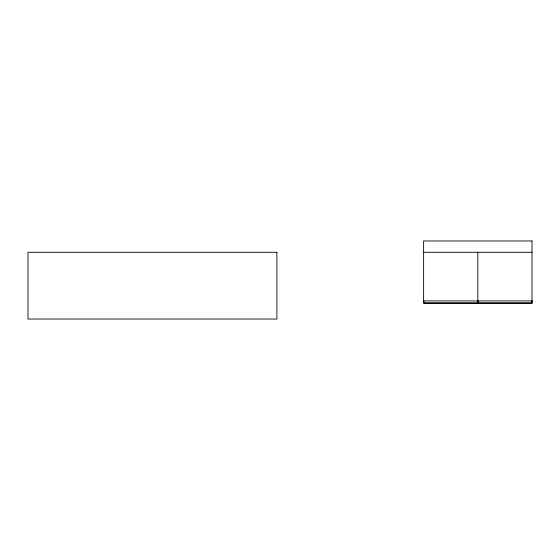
<?xml version="1.0" encoding="UTF-8"?>
<svg xmlns="http://www.w3.org/2000/svg" width="560" height="560" viewBox="0 0 560 560"><rect width="100%" height="100%" fill="white"/><g stroke="black" fill="none" stroke-linecap="round" stroke-linejoin="round"><path stroke-width="0.84" d="M423.619 252.28L532 252.28M423.619 300.93L532 300.93M531.888 301.154L531.888 303.191M531.776 300.93L531.776 302.967L478.037 302.967L478.037 300.93M477.813 252.28L477.813 303.191M477.582 300.93L477.582 302.967L423.843 302.967L423.843 300.93M532 240.968L423.619 240.968L423.619 303.191L532 303.191L532 240.968M276.892 252.28L28 252.28L28 319.032L276.892 319.032L276.892 252.28"/></g></svg>
